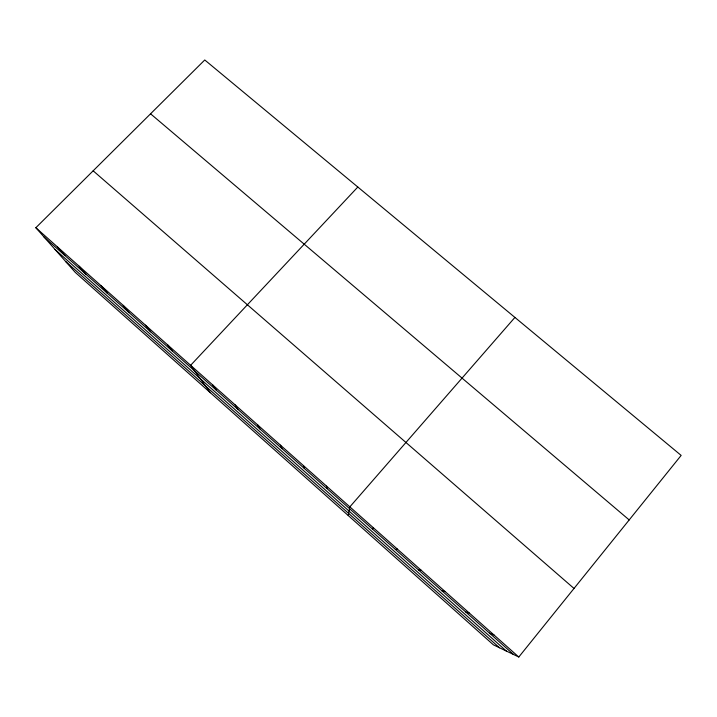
<?xml version="1.0" encoding="UTF-8"?>
<svg xmlns="http://www.w3.org/2000/svg" width="717" height="717" viewBox="0 0 717 717"><rect width="100%" height="100%" fill="white"/><g stroke="black" fill="none" stroke-linecap="round" stroke-linejoin="round"><path stroke-width="1.08" d="M348.265 515.559L349.86 506.856L514.914 317.425M518.794 657.023L681.15 455.412L204.757 59.977L35.85 227.728L75.24 272.361L493.413 644.843L518.794 657.023L35.85 227.728M372.383 528.967L373.378 527.757M357.819 187.029L190.623 365.312L210.341 392.701M395.425 549.455L397.093 548.846M418.665 570.114L421.022 570.114M442.093 590.951L445.149 591.561M465.718 611.959L469.483 613.187M489.541 633.147L494.031 635.011M150.561 113.806L629.185 519.933M93.156 170.816L574.012 588.451M43.88 236.825L513.569 654.513M55.021 249.453L506.363 651.054M65.65 261.499L499.534 647.783M57.414 246.899L64.897 255.521M79.157 266.222L86.094 274.36M101.079 285.716L107.451 293.361M123.181 305.361L128.988 312.513M145.47 325.177L150.695 331.819M167.957 345.155L172.582 351.285M212.806 385.029L216.247 390.111M235.176 404.917L238.017 409.47M257.735 424.966L259.957 428.981M280.472 445.176L282.077 448.654M303.408 465.566L304.375 468.488M326.531 486.126L326.862 488.483"/></g></svg>
